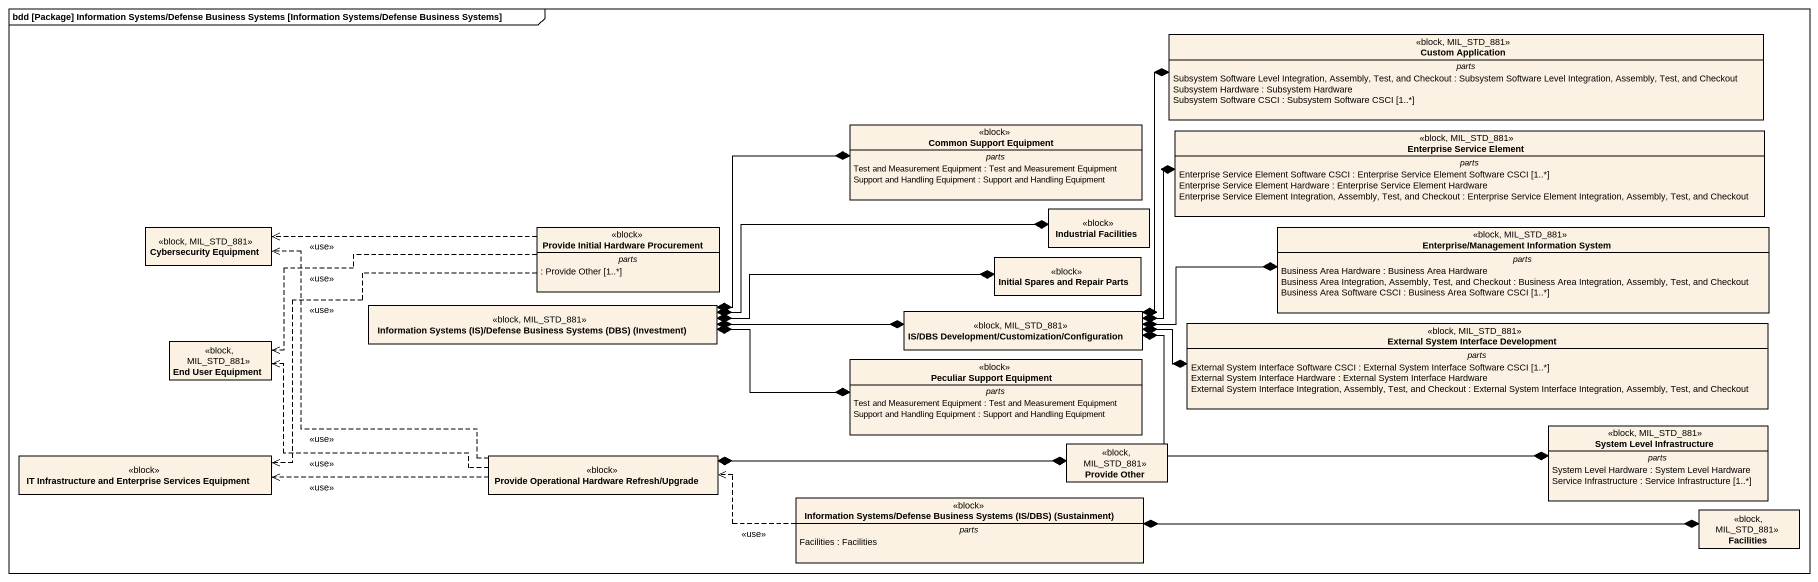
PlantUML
@startuml
mainframe bdd [Package] Information Systems/Defense Business Systems [Information Systems/Defense Business Systems]
hide circle
hide empty members
class "Custom Application" as Custom_Application <<block, MIL_STD_881>> {
  -- parts --
  Subsystem Software Level Integration, Assembly, Test, and Checkout : Subsystem Software Level Integration, Assembly, Test, and Checkout
  Subsystem Hardware : Subsystem Hardware
  Subsystem Software CSCI : Subsystem Software CSCI [1..*]
}
class "Common Support Equipment" as Common_Support_Equipment <<block>> {
  -- parts --
  Test and Measurement Equipment : Test and Measurement Equipment
  Support and Handling Equipment : Support and Handling Equipment
}
class "Enterprise Service Element" as Enterprise_Service_Element <<block, MIL_STD_881>> {
  -- parts --
  Enterprise Service Element Software CSCI : Enterprise Service Element Software CSCI [1..*]
  Enterprise Service Element Hardware : Enterprise Service Element Hardware
  Enterprise Service Element Integration, Assembly, Test, and Checkout : Enterprise Service Element Integration, Assembly, Test, and Checkout
}
class "Cybersecurity Equipment" as Cybersecurity_Equipment <<block, MIL_STD_881>>
class "Provide Initial Hardware Procurement" as Provide_Initial_Hardware <<block>> {
  -- parts --
  : Provide Other [1..*]
}
class "Industrial Facilities" as Industrial_Facilities <<block>>
class "Enterprise/Management Information System" as Enterprise_Management <<block, MIL_STD_881>> {
  -- parts --
  Business Area Hardware : Business Area Hardware
  Business Area Integration, Assembly, Test, and Checkout : Business Area Integration, Assembly, Test, and Checkout
  Business Area Software CSCI : Business Area Software CSCI [1..*]
}
class "Initial Spares and Repair Parts" as Initial_Spares_and_Repair <<block>>
class "Information Systems (IS)/Defense Business Systems (DBS) (Investment)" as Information_Systems_IS <<block, MIL_STD_881>>
class "IS/DBS Development/Customization/Configuration" as IS_DBS_Development <<block, MIL_STD_881>>
class "End User Equipment" as End_User_Equipment <<block, MIL_STD_881>>
class "External System Interface Development" as External_System_Interface <<block, MIL_STD_881>> {
  -- parts --
  External System Interface Software CSCI : External System Interface Software CSCI [1..*]
  External System Interface Hardware : External System Interface Hardware
  External System Interface Integration, Assembly, Test, and Checkout : External System Interface Integration, Assembly, Test, and Checkout
}
class "Peculiar Support Equipment" as Peculiar_Support_Equipment <<block>> {
  -- parts --
  Test and Measurement Equipment : Test and Measurement Equipment
  Support and Handling Equipment : Support and Handling Equipment
}
class "System Level Infrastructure" as System_Level_Infrastructure <<block, MIL_STD_881>> {
  -- parts --
  System Level Hardware : System Level Hardware
  Service Infrastructure : Service Infrastructure [1..*]
}
class "IT Infrastructure and Enterprise Services Equipment" as IT_Infrastructure_and <<block>>
class "Provide Operational Hardware Refresh/Upgrade" as Provide_Operational <<block>>
class "Provide Other" as Provide_Other <<block, MIL_STD_881>>
class "Information Systems/Defense Business Systems (IS/DBS) (Sustainment)" as Information_Systems_Defense <<block>> {
  -- parts --
  Facilities : Facilities
}
class Facilities <<block, MIL_STD_881>>
Provide_Initial_Hardware .left.> Cybersecurity_Equipment : <<use>>
Provide_Initial_Hardware .left.> End_User_Equipment : <<use>>
Provide_Initial_Hardware .left.> IT_Infrastructure_and : <<use>>
Information_Systems_IS *-right-* Common_Support_Equipment
Information_Systems_IS *-right-* Industrial_Facilities
Information_Systems_IS *-right-* Initial_Spares_and_Repair
Information_Systems_IS *-right-* IS_DBS_Development
Information_Systems_IS *-right-* Peculiar_Support_Equipment
IS_DBS_Development *-right-* Custom_Application
IS_DBS_Development *-right-* Enterprise_Service_Element
IS_DBS_Development *-right-* Enterprise_Management
IS_DBS_Development *-right-* External_System_Interface
IS_DBS_Development *-right-* System_Level_Infrastructure
Provide_Operational .left.> Cybersecurity_Equipment : <<use>>
Provide_Operational .left.> End_User_Equipment : <<use>>
Provide_Operational .left.> IT_Infrastructure_and : <<use>>
Provide_Operational *-right-* Provide_Other
Information_Systems_Defense .left.> Provide_Operational : <<use>>
Information_Systems_Defense *-right-* Facilities
@enduml
